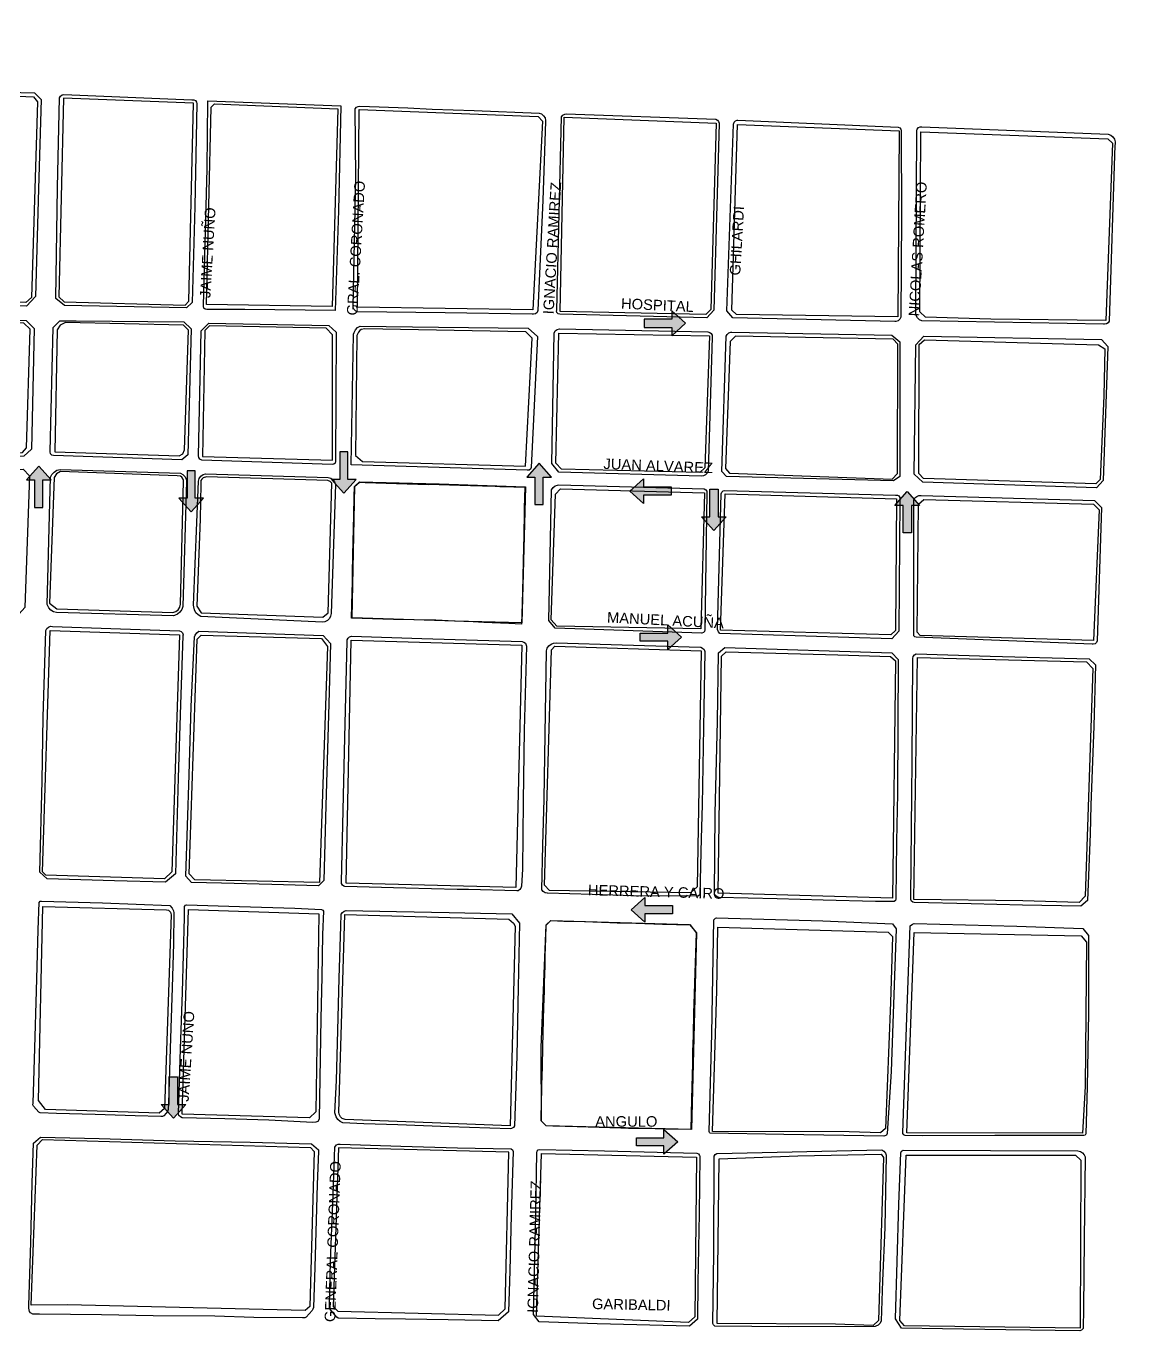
# Model space of a CAD drawing. Header units: metres. Extents: x 668617 to 675126, y 2286318 to 2293677.
# Drawn here: x 673927 to 674460, y 2292069 to 2292688 of the extents above; entities that cross this region are included whole.
import ezdxf

# ---------------------------------------------------------------- set-up
doc = ezdxf.new("R2010")
doc.units = ezdxf.units.M
doc.header["$MEASUREMENT"] = 0
for name, color, linetype in [('0_SENTIDO-VIAL', 30, 'Continuous'), ('DMTG-BANQUETA', 252, 'Continuous'), ('DMTG-MANZANA', 253, 'Continuous'), ('DMTG-NOM-CALLES', 251, 'Continuous'), ('DMTG-TRAZA-BASE', 7, 'Continuous'), ('DMTG_SECCIONES_VIALES', 250, 'Continuous')]:
    doc.layers.add(name, color=color, linetype=linetype)
doc.styles.get("Standard").update_dxf_attribs({"font": 'arial.ttf'})

# ---------------------------------------------------------------- blocks, each defined once
blk = doc.blocks.new('traza_base_proyecto')
at = {"layer": '0_SENTIDO-VIAL'}
for points in [[(2663.75, -106.35), (2676.82, -106.35), (2676.82, -110.27), (2683.35, -104.39), (2676.82, -98.51), (2676.82, -102.43), (2663.75, -102.43)], [(2663.75, -106.35), (2676.82, -106.35), (2676.82, -110.27), (2683.35, -104.39), (2676.82, -98.51), (2676.82, -102.43), (2663.75, -102.43)], [(2519.26, -165.45), (2519.26, -178.52), (2515.34, -178.52), (2521.22, -185.05), (2527.11, -178.52), (2523.18, -178.52), (2523.18, -165.45)], [(2519.26, -165.45), (2519.26, -178.52), (2515.34, -178.52), (2521.22, -185.05), (2527.11, -178.52), (2523.18, -178.52), (2523.18, -165.45)], [(2378.42, -191.84), (2378.42, -178.77), (2382.34, -178.77), (2376.46, -172.23), (2370.58, -178.77), (2374.5, -178.77), (2374.5, -191.84)], [(2378.42, -191.84), (2378.42, -178.77), (2382.34, -178.77), (2376.46, -172.23), (2370.58, -178.77), (2374.5, -178.77), (2374.5, -191.84)], [(2615.85, -190.42), (2615.85, -177.35), (2619.77, -177.35), (2613.89, -170.81), (2608.01, -177.35), (2611.93, -177.35), (2611.93, -190.42)], [(2615.85, -190.42), (2615.85, -177.35), (2619.77, -177.35), (2613.89, -170.81), (2608.01, -177.35), (2611.93, -177.35), (2611.93, -190.42)], [(2446.81, -174.35), (2446.81, -187.42), (2442.89, -187.42), (2448.77, -193.96), (2454.65, -187.42), (2450.73, -187.42), (2450.73, -174.35)], [(2446.81, -174.35), (2446.81, -187.42), (2442.89, -187.42), (2448.77, -193.96), (2454.65, -187.42), (2450.73, -187.42), (2450.73, -174.35)], [(2676.51, -185.98), (2663.44, -185.98), (2663.44, -189.91), (2656.9, -184.02), (2663.44, -178.14), (2663.44, -182.06), (2676.51, -182.06)], [(2676.51, -185.98), (2663.44, -185.98), (2663.44, -189.91), (2656.9, -184.02), (2663.44, -178.14), (2663.44, -182.06), (2676.51, -182.06)], [(2698.82, -183.2), (2698.82, -196.27), (2702.74, -196.27), (2696.86, -202.81), (2690.98, -196.27), (2694.9, -196.27), (2694.9, -183.2)], [(2698.82, -183.2), (2698.82, -196.27), (2702.74, -196.27), (2696.86, -202.81), (2690.98, -196.27), (2694.9, -196.27), (2694.9, -183.2)], [(2786.65, -203.89), (2786.65, -190.82), (2782.73, -190.82), (2788.62, -184.28), (2794.5, -190.82), (2790.58, -190.82), (2790.58, -203.89)], [(2786.65, -203.89), (2786.65, -190.82), (2782.73, -190.82), (2788.62, -184.28), (2794.5, -190.82), (2790.58, -190.82), (2790.58, -203.89)], [(2661.86, -251.44), (2674.93, -251.44), (2674.93, -247.52), (2681.47, -253.4), (2674.93, -259.28), (2674.93, -255.36), (2661.86, -255.36)], [(2661.86, -251.44), (2674.93, -251.44), (2674.93, -247.52), (2681.47, -253.4), (2674.93, -259.28), (2674.93, -255.36), (2661.86, -255.36)], [(2677.22, -384.74), (2664.15, -384.74), (2664.15, -388.66), (2657.61, -382.78), (2664.15, -376.9), (2664.15, -380.82), (2677.22, -380.82)], [(2677.22, -384.74), (2664.15, -384.74), (2664.15, -388.66), (2657.61, -382.78), (2664.15, -376.9), (2664.15, -380.82), (2677.22, -380.82)], [(2442.31, -462.16), (2442.31, -475.23), (2446.24, -475.23), (2440.35, -481.76), (2434.47, -475.23), (2438.39, -475.23), (2438.39, -462.16)], [(2442.31, -462.16), (2442.31, -475.23), (2446.24, -475.23), (2440.35, -481.76), (2434.47, -475.23), (2438.39, -475.23), (2438.39, -462.16)], [(2660.07, -490.99), (2673.14, -490.99), (2673.14, -487.06), (2679.68, -492.95), (2673.14, -498.83), (2673.14, -494.91), (2660.07, -494.91)], [(2660.07, -490.99), (2673.14, -490.99), (2673.14, -487.06), (2679.68, -492.95), (2673.14, -498.83), (2673.14, -494.91), (2660.07, -494.91)]]:
    blk.add_hatch(color=256, dxfattribs=at).paths.add_polyline_path(points)
for points in [[(2663.75, -102.43), (2663.75, -106.35), (2676.82, -106.35), (2676.82, -110.27), (2683.35, -104.39), (2676.82, -98.51), (2676.82, -102.43)], [(2527.11, -178.52), (2523.18, -178.52), (2523.18, -165.45), (2519.26, -165.45), (2519.26, -178.52), (2515.34, -178.52), (2521.22, -185.05)], [(2370.58, -178.77), (2374.5, -178.77), (2374.5, -191.84), (2378.42, -191.84), (2378.42, -178.77), (2382.34, -178.77), (2376.46, -172.23)], [(2611.93, -190.42), (2615.85, -190.42), (2615.85, -177.35), (2619.77, -177.35), (2613.89, -170.81), (2608.01, -177.35), (2611.93, -177.35)], [(2454.65, -187.42), (2450.73, -187.42), (2450.73, -174.35), (2446.81, -174.35), (2446.81, -187.42), (2442.89, -187.42), (2448.77, -193.96)], [(2663.44, -185.98), (2663.44, -189.91), (2656.9, -184.02), (2663.44, -178.14), (2663.44, -182.06), (2676.51, -182.06), (2676.51, -185.98)], [(2690.98, -196.27), (2694.9, -196.27), (2694.9, -183.2), (2698.82, -183.2), (2698.82, -196.27), (2702.74, -196.27), (2696.86, -202.81)], [(2794.5, -190.82), (2790.58, -190.82), (2790.58, -203.89), (2786.65, -203.89), (2786.65, -190.82), (2782.73, -190.82), (2788.62, -184.28)], [(2674.93, -251.44), (2674.93, -247.52), (2681.47, -253.4), (2674.93, -259.28), (2674.93, -255.36), (2661.86, -255.36), (2661.86, -251.44)], [(2664.15, -384.74), (2664.15, -388.66), (2657.61, -382.78), (2664.15, -376.9), (2664.15, -380.82), (2677.22, -380.82), (2677.22, -384.74)], [(2434.47, -475.23), (2438.39, -475.23), (2438.39, -462.16), (2442.31, -462.16), (2442.31, -475.23), (2446.24, -475.23), (2440.35, -481.76)], [(2679.68, -492.95), (2673.14, -498.83), (2673.14, -494.91), (2660.07, -494.91), (2660.07, -490.99), (2673.14, -490.99), (2673.14, -487.06)]]:
    blk.add_lwpolyline(points, close=True, dxfattribs=at)
at = {"layer": 'DMTG-BANQUETA', "linetype": 'Continuous', "lineweight": 25}
for points in [[(2374.85, -91.59, 0), (2370.69, -96.29, 0), (2325.87, -94.85, 0), (2322.87, -92.2, 0), (2325.27, -18.02, 0), (2325.94, 3.14, 0), (2329.3, 6.17, 0), (2329.3, 6.18, 0), (2374.49, 5, 0), (2377.62, 1.84, 0), (2376.38, -40.62, 0)], [(2388.33, 4.24, 0), (2449.1, 1.73, 0), (2449.99, 1.73, 0), (2450.79, 1.34, 0), (2451.34, 0.65, 0), (2451.53, -0.08, 0), (2450.47, -49, 0), (2449.19, -94.48, 0), (2446.61, -97, 0), (2388.75, -95.91, 0), (2384.61, -92.56, 0), (2385.32, -39.99, 0), (2386.27, 2.67, 0), (2386.76, 3.49, 0), (2387.55, 4.06, 0)], [(2518.72, -50.76, 0), (2517.14, -98.25, 0), (2474.22, -97.9, 0), (2456.2, -97.76, 0), (2455.45, -97.62, 0), (2454.86, -97.14, 0), (2454.59, -96.43, 0), (2454.62, -95.95, 0), (2456.31, -31.07, 0), (2456.69, 1.29, 0), (2519.88, -1.12, 0)], [(2612.22, -99.86, 0), (2611.31, -100.12, 0), (2610.67, -100.1, 0), (2569.36, -99.4, 0), (2527.8, -98.94, 0), (2526.86, -98.57, 0), (2526.14, -97.87, 0), (2525.74, -96.94, 0), (2525.69, -96.59, 0), (2526.89, -34.97, 0), (2526.69, -2.59, 0), (2527.23, -1.84, 0), (2528.02, -1.39, 0), (2528.77, -1.3, 0), (2551.53, -2.11, 0), (2563.13, -2.69, 0), (2583.09, -3.3, 0), (2613.92, -4.55, 0), (2615.09, -5.01, 0), (2616.05, -5.83, 0), (2616.71, -6.9, 0), (2617, -8.12, 0), (2617.01, -8.62, 0), (2615.61, -45.96, 0), (2613.34, -98.37, 0), (2612.95, -99.23, 0)], [(2696.79, -98.15, 0), (2693.52, -101.8, 0), (2623.67, -100.1, 0), (2622.92, -99.81, 0), (2622.39, -99.19, 0), (2622.22, -98.4, 0), (2622.24, -98.21, 0), (2624.57, -6.4, 0), (2625.17, -5.59, 0), (2626.04, -5.07, 0), (2626.72, -4.93, 0), (2697.77, -7.54, 0), (2698.55, -7.89, 0), (2699.1, -8.56, 0), (2699.29, -9.4, 0), (2699.28, -9.57, 0)], [(2783.25, -103.54, 0), (2782.76, -103.59, 0), (2705.86, -101.8, 0), (2703.05, -98.51, 0), (2706.09, -9.84, 0), (2706.4, -8.96, 0), (2707.05, -8.3, 0), (2707.92, -7.96, 0), (2708.15, -7.94, 0), (2784.27, -11.32, 0), (2785.02, -11.62, 0), (2785.53, -12.26, 0), (2785.69, -13.06, 0), (2785.66, -13.23, 0), (2785.92, -53.17, 0), (2785.5, -101.48, 0), (2785.03, -102.44, 0), (2784.24, -103.16, 0)], [(2883.12, -104.71, 0), (2882.2, -104.87, 0), (2881.77, -104.82, 0), (2795.46, -103.25, 0), (2794.36, -102.7, 0), (2793.46, -101.82, 0), (2792.9, -100.71, 0), (2792.73, -99.49, 0), (2792.75, -99.17, 0), (2793.13, -13.03, 0), (2793.35, -12.15, 0), (2793.92, -11.46, 0), (2794.74, -11.07, 0), (2795.57, -11.05, 0), (2884, -14.64, 0), (2885.2, -15.08, 0), (2886.2, -15.87, 0), (2886.91, -16.92, 0), (2887.28, -18.16, 0), (2887.23, -19.43, 0), (2887.12, -19.89, 0), (2884.37, -103.37, 0), (2883.89, -104.17, 0)], [(2369.36, -167.5, 0), (2324.01, -169.11, 0), (2322.94, -169.09, 0), (2321.94, -168.68, 0), (2321.16, -167.94, 0), (2320.7, -166.96, 0), (2320.62, -165.9, 0), (2322.84, -104.95, 0), (2323.72, -103.72, 0), (2324.89, -102.76, 0), (2326.27, -102.14, 0), (2326.64, -102.04, 0), (2370.55, -102.98, 0), (2374.25, -106.81, 0), (2372.96, -164.18, 0)], [(2447.2, -166.75, 0), (2444.38, -169.17, 0), (2383.38, -167.22, 0), (2382.6, -166.91, 0), (2382.05, -166.29, 0), (2381.84, -165.48, 0), (2381.85, -165.29, 0), (2383.27, -106.42, 0), (2386.52, -103.26, 0), (2394.21, -103.17, 0), (2445.27, -103.71, 0), (2448.74, -107, 0)], [(2515.76, -171.42, 0), (2515.72, -171.42, 0), (2453.8, -169.39, 0), (2452.97, -168.9, 0), (2452.4, -168.12, 0), (2452.2, -167.27, 0), (2453.46, -107.97, 0), (2457.16, -104.36, 0), (2514.11, -105.36, 0), (2517.56, -108.59, 0), (2517.33, -170.04, 0), (2517.09, -170.76, 0), (2516.51, -171.27, 0)], [(2608.31, -174.18, 0), (2608.29, -174.18, 0), (2582.1, -173.34, 0), (2524.76, -171.64, 0), (2525.86, -109.54, 0), (2526.09, -108.72, 0), (2526.77, -107.46, 0), (2527.77, -106.44, 0), (2529.01, -105.73, 0), (2566.22, -106.23, 0), (2608.67, -106.72, 0), (2613.1, -110.65, 0), (2610.16, -172.87, 0), (2609.79, -173.6, 0), (2609.12, -174.07, 0)], [(2690.86, -176.9, 0), (2690.85, -176.9, 0), (2623.27, -175.01, 0), (2619.92, -171, 0), (2621, -108.99, 0), (2621.6, -108.03, 0), (2622.51, -107.33, 0), (2623.54, -107, 0), (2694.02, -108.48, 0), (2694.91, -108.69, 0), (2695.62, -109.25, 0), (2696.03, -110.06, 0), (2696.05, -110.92, 0), (2694.07, -174.56, 0), (2693.66, -175.56, 0), (2692.92, -176.34, 0), (2691.94, -176.82, 0)], [(2785.04, -177.14, 0), (2782.01, -179.2, 0), (2702.81, -177.1, 0), (2700.57, -174.7, 0), (2702.75, -110.54, 0), (2703.2, -109.64, 0), (2703.96, -108.98, 0), (2704.92, -108.67, 0), (2705.3, -108.65, 0), (2781.28, -110, 0), (2785.17, -113.23, 0)], [(2881.54, -179.06, 0), (2878.41, -182.42, 0), (2795.94, -179.85, 0), (2791.84, -176.01, 0), (2792.72, -114.54, 0), (2796.44, -110.43, 0), (2880.72, -112.08, 0), (2883.86, -115.43, 0)], [(2367.17, -242.26, 0), (2322.61, -246.8, 0), (2318.42, -243.17, 0), (2320.94, -178.2, 0), (2321.27, -177.34, 0), (2321.94, -176.69, 0), (2322.58, -176.42, 0), (2369.06, -173.58, 0), (2372.13, -176.75, 0), (2369.83, -239.37, 0)], [(2440.85, -243.17, 0), (2440.47, -243.28, 0), (2384.94, -241.7, 0), (2383.51, -241.3, 0), (2382.24, -240.52, 0), (2381.22, -239.43, 0), (2380.54, -238.12, 0), (2380.44, -237.83, 0), (2382.01, -177.46, 0), (2382.74, -176.1, 0), (2383.8, -174.99, 0), (2385.1, -174.18, 0), (2386.57, -173.74, 0), (2386.69, -173.72, 0), (2443.71, -175.52, 0), (2444.86, -176.12, 0), (2445.75, -177.05, 0), (2446.36, -178.21, 0), (2446.56, -179.29, 0), (2444.9, -238.83, 0), (2444.36, -240.28, 0), (2443.46, -241.53, 0), (2442.26, -242.52, 0)], [(2512.27, -246.07, 0), (2511.05, -246.3, 0), (2453.37, -243.64, 0), (2452.08, -242.86, 0), (2451.04, -241.78, 0), (2450.32, -240.46, 0), (2449.98, -238.99, 0), (2449.96, -238.23, 0), (2452.22, -179.28, 0), (2452.66, -178.04, 0), (2453.44, -177, 0), (2454.51, -176.22, 0), (2455.66, -175.83, 0), (2513.86, -177.56, 0), (2515.07, -177.94, 0), (2516.11, -178.67, 0), (2516.87, -179.69, 0), (2517.28, -180.9, 0), (2517.28, -180.92, 0), (2515.21, -242.09, 0), (2514.98, -243.37, 0), (2514.36, -244.54, 0), (2513.44, -245.46, 0)], [(2556.34, -180.74, 0), (2561.24, -180.9, 0), (2561.24, -180.82, 0), (2566.42, -180.96, 0), (2571.31, -181.1, 0), (2576.31, -181.24, 0), (2581.28, -181.38, 0), (2587.12, -181.55, 0), (2593.01, -181.72, 0), (2595.23, -181.78, 0), (2598.17, -181.86, 0), (2601.98, -181.97, 0), (2607.11, -182.12, 0), (2606.88, -192.07, 0), (2606.77, -197.07, 0), (2606.65, -202.07, 0), (2606.58, -205.06, 0), (2606.3, -216.93, 0), (2606.11, -225.03, 0), (2605.82, -237.46, 0), (2605.59, -247.23, 0), (2599.52, -246.95, 0), (2587.71, -246.4, 0), (2582.6, -246.17, 0), (2573.81, -245.77, 0), (2564.82, -245.36, 0), (2554.58, -245.18, 0), (2544.75, -244.92, 0), (2539.73, -244.79, 0), (2534.8, -244.66, 0), (2524.91, -244.4, 0), (2525.18, -231.96, 0), (2525.27, -227.35, 0), (2525.33, -224.34, 0), (2525.42, -220.23, 0), (2525.48, -217.28, 0), (2525.55, -214.25, 0), (2525.68, -208.07, 0), (2525.94, -195.45, 0), (2526.12, -186.6, 0), (2526.22, -181.78, 0), (2528.64, -179.84, 0), (2531.42, -179.93, 0), (2536.44, -180.09, 0), (2541.26, -180.25, 0), (2546.21, -180.41, 0)], [(2691.11, -251.47, 0), (2690.99, -251.47, 0), (2621.58, -249.17, 0), (2618.45, -245.5, 0), (2619.81, -183.43, 0), (2620.51, -182.37, 0), (2621.5, -181.59, 0), (2622.69, -181.15, 0), (2623.33, -181.07, 0), (2692.21, -183.01, 0), (2692.96, -183.4, 0), (2693.45, -184.1, 0), (2693.58, -184.85, 0), (2692.6, -249.9, 0), (2692.41, -250.66, 0), (2691.87, -251.23, 0)], [(2784.55, -250.56, 0), (2781.32, -254.22, 0), (2699.75, -251.62, 0), (2699, -250.8, 0), (2698.59, -249.77, 0), (2698.55, -249.48, 0), (2700.24, -185.29, 0), (2700.57, -184.5, 0), (2701.21, -183.92, 0), (2701.97, -183.72, 0), (2783.1, -185.9, 0), (2783.92, -185.95, 0), (2784.63, -186.36, 0), (2785.06, -187.07, 0), (2785.1, -187.89, 0), (2785.1, -187.91, 0)], [(2877.72, -256.51, 0), (2876.88, -256.74, 0), (2876.41, -256.7, 0), (2792.82, -253.34, 0), (2792.19, -253.18, 0), (2791.74, -252.68, 0), (2791.67, -252.02, 0), (2791.7, -251.86, 0), (2791.66, -188.28, 0), (2792.22, -187.3, 0), (2793.09, -186.57, 0), (2794.16, -186.19, 0), (2795.15, -186.18, 0), (2877.42, -188.47, 0), (2880.72, -191.78, 0), (2878.69, -255.12, 0), (2878.36, -255.93, 0)], [(2441.37, -365.66, 0), (2436.64, -369.62, 0), (2412.36, -369.01, 0), (2380.44, -368.12, 0), (2376.9, -364.87, 0), (2378.15, -321.54, 0), (2378.51, -291.32, 0), (2379.79, -250.2, 0), (2380.29, -249.26, 0), (2381.07, -248.57, 0), (2382.07, -248.23, 0), (2382.98, -248.25, 0), (2410.61, -249.31, 0), (2443.2, -250.41, 0), (2444.03, -250.72, 0), (2444.64, -251.36, 0), (2444.92, -252.2, 0), (2444.89, -252.77, 0), (2443.79, -285.33, 0), (2442.69, -320.2, 0), (2441.7, -354.34, 0)], [(2511.69, -368.87, 0), (2509.19, -371.5, 0), (2487, -370.8, 0), (2463.23, -370.12, 0), (2448.94, -369.84, 0), (2446.28, -366.85, 0), (2447.85, -318.77, 0), (2448.77, -286.24, 0), (2450.34, -253.2, 0), (2450.66, -252.4, 0), (2451.44, -251.32, 0), (2452.49, -250.51, 0), (2511.44, -252.6, 0), (2514.94, -256.34, 0), (2514.11, -285.11, 0), (2512.74, -333.36, 0)], [(2603.94, -373.73, 0), (2603.34, -373.84, 0), (2580.34, -373.23, 0), (2574.99, -373.18, 0), (2550.62, -372.57, 0), (2521.71, -371.75, 0), (2521.19, -371.62, 0), (2520.53, -371.12, 0), (2520.19, -370.37, 0), (2520.19, -369.56, 0), (2520.95, -335.65, 0), (2521.59, -307.72, 0), (2522.79, -255.34, 0), (2522.85, -254.72, 0), (2523.25, -253.85, 0), (2523.96, -253.21, 0), (2524.88, -252.9, 0), (2558.24, -254.01, 0), (2605.8, -255.4, 0), (2606.7, -255.68, 0), (2607.41, -256.3, 0), (2607.8, -257.14, 0), (2607.85, -257.62, 0), (2606.79, -297.55, 0), (2606.31, -331.3, 0), (2606.05, -363.53, 0), (2605.51, -371.54, 0), (2605.31, -372.47, 0), (2604.76, -373.25, 0)], [(2653.35, -257, 0), (2690.54, -258.21, 0), (2690.63, -258.21, 0), (2691.5, -258.56, 0), (2692.16, -259.23, 0), (2692.48, -260.11, 0), (2692.06, -287.1, 0), (2691.24, -333, 0), (2690.85, -349.01, 0), (2690.25, -375.37, 0), (2689.95, -375.83, 0), (2689.28, -376.26, 0), (2658.71, -376.12, 0), (2639.02, -375.48, 0), (2617.91, -374.9, 0), (2617.76, -374.9, 0), (2616.72, -374.71, 0), (2615.83, -374.12, 0), (2615.2, -373.29, 0), (2615.73, -352.2, 0), (2616.24, -330.27, 0), (2616.97, -289.28, 0), (2617.41, -259.98, 0), (2617.44, -259.84, 0), (2617.8, -258.58, 0), (2618.54, -257.49, 0), (2619.56, -256.67, 0), (2620.78, -256.19, 0), (2622.11, -256.1, 0)], [(2782.35, -378.83, 0), (2773.57, -378.83, 0), (2748.66, -378.24, 0), (2726.81, -377.66, 0), (2699.39, -376.93, 0), (2698.74, -376.77, 0), (2697.81, -376.21, 0), (2697.15, -375.35, 0), (2697.47, -336.91, 0), (2698.5, -293.48, 0), (2698.98, -260.87, 0), (2702.1, -258.36, 0), (2781.27, -260.84, 0), (2784.35, -264.01, 0), (2783.94, -327.53, 0), (2783.54, -350.37, 0), (2783.27, -377.59, 0), (2783.26, -377.66, 0), (2782.96, -378.36, 0)], [(2874.19, -378.34, 0), (2870.99, -381.12, 0), (2843.27, -380.57, 0), (2818.91, -380.02, 0), (2791.94, -379.34, 0), (2791.33, -379.21, 0), (2790.7, -378.73, 0), (2790.38, -378, 0), (2790.38, -376.62, 0), (2790.76, -327.98, 0), (2790.95, -312.33, 0), (2791.29, -263.94, 0), (2791.24, -263.47, 0), (2791.48, -262.54, 0), (2792.06, -261.79, 0), (2792.89, -261.34, 0), (2827.92, -262.46, 0), (2874.99, -263.67, 0), (2877.98, -266.52, 0), (2877.15, -295.68, 0), (2875.8, -333.12, 0), (2875.47, -346.81, 0)], [(2435.19, -480.91, 0), (2434.34, -480.94, 0), (2422.19, -480.66, 0), (2403.19, -479.97, 0), (2384.94, -479.46, 0), (2377.12, -479.18, 0), (2376.55, -478.84, 0), (2374.02, -476.09, 0), (2373.72, -475.42, 0), (2373.73, -474.58, 0), (2374.52, -448.49, 0), (2375.36, -421.29, 0), (2376.13, -392.37, 0), (2376.58, -379.32, 0), (2377.07, -378.78, 0), (2377.71, -378.75, 0), (2406.73, -379.52, 0), (2438.69, -380.79, 0), (2439.78, -382.1, 0), (2440.44, -383.34, 0), (2440.56, -384.26, 0), (2440.44, -398.87, 0), (2439.84, -419.75, 0), (2438.87, -448.59, 0), (2437.98, -474.68, 0), (2437.94, -477.6, 0), (2437.6, -478.57, 0), (2436.99, -479.41, 0), (2435.89, -480.58, 0)], [(2507.96, -483.62, 0), (2506.51, -483.73, 0), (2485.64, -482.73, 0), (2464.69, -482, 0), (2444.54, -481.52, 0), (2443.69, -481.12, 0), (2443.01, -480.42, 0), (2442.7, -479.56, 0), (2443.77, -448.87, 0), (2444.73, -421.96, 0), (2445.57, -386.45, 0), (2445.69, -381.28, 0), (2446.08, -380.62, 0), (2446.63, -380.52, 0), (2471.75, -381.21, 0), (2497.94, -382.09, 0), (2510.6, -382.67, 0), (2511.3, -382.93, 0), (2511.52, -383.49, 0), (2511.19, -394.47, 0), (2510.79, -414.7, 0), (2510.39, -434.37, 0), (2509.9, -462.76, 0), (2509.59, -482.26, 0), (2508.89, -483.32, 0)], [(2600.85, -486.62, 0), (2600.19, -486.73, 0), (2571.19, -485.8, 0), (2546.94, -484.92, 0), (2530.72, -484.43, 0), (2520.84, -483.97, 0), (2519.5, -483.34, 0), (2518.38, -482.37, 0), (2517.56, -481.12, 0), (2517.09, -479.74, 0), (2517.02, -479.22, 0), (2517.76, -463.87, 0), (2518.44, -440.08, 0), (2519.01, -415.33, 0), (2519.84, -390.61, 0), (2519.98, -384.87, 0), (2520.64, -384.08, 0), (2521.44, -383.48, 0), (2522.38, -383.12, 0), (2546.19, -383.56, 0), (2571.19, -384.08, 0), (2600.91, -384.67, 0), (2604.55, -389.18, 0), (2603.94, -419.46, 0), (2603.35, -452.36, 0), (2602.27, -485.37, 0), (2601.69, -486.12, 0)], [(2686.22, -472.69, 0), (2685.86, -487.12, 0), (2673.89, -486.9, 0), (2663.98, -486.71, 0), (2656.34, -486.56, 0), (2652.96, -486.5, 0), (2652.73, -486.49, 0), (2632, -485.87, 0), (2620.43, -485.52, 0), (2617.31, -485.43, 0), (2614.82, -483, 0), (2614.92, -479.17, 0), (2614.99, -476.59, 0), (2615.27, -465.64, 0), (2615.37, -461.91, 0), (2615.49, -457.18, 0), (2615.73, -447.83, 0), (2616.06, -435.03, 0), (2616.22, -428.88, 0), (2616.41, -421.46, 0), (2616.51, -417.35, 0), (2616.62, -413.3, 0), (2616.72, -409.57, 0), (2616.84, -404.68, 0), (2617.06, -396.32, 0), (2617.21, -390.15, 0), (2619.41, -387.94, 0), (2625.65, -388.13, 0), (2635.39, -388.43, 0), (2647.4, -388.81, 0), (2650.93, -388.92, 0), (2655.32, -389.05, 0), (2664, -389.32, 0), (2672.48, -389.59, 0), (2685.53, -390, 0), (2688.44, -393.76, 0), (2687.79, -412.74, 0), (2687.44, -422.74, 0), (2687.44, -422.81, 0), (2687.31, -427.42, 0), (2687.22, -431.53, 0), (2686.95, -442.47, 0), (2686.77, -450.22, 0), (2686.63, -455.95, 0), (2686.5, -461.16, 0), (2686.36, -466.83, 0)], [(2777.99, -490.16, 0), (2777.44, -490.23, 0), (2730.06, -489.43, 0), (2695.16, -488.86, 0), (2694.69, -488.48, 0), (2694.55, -488.03, 0), (2695.95, -441.71, 0), (2696.85, -387.52, 0), (2697.58, -386.84, 0), (2698.11, -386.6, 0), (2748.58, -388.07, 0), (2781.69, -389.48, 0), (2783.41, -391.82, 0), (2782.4, -418.57, 0), (2780.95, -459.62, 0), (2779.07, -489.06, 0), (2778.69, -489.75, 0)], [(2873.07, -489.73, 0), (2872.45, -490.03, 0), (2872.05, -490.03, 0), (2830.1, -489.96, 0), (2795.64, -490.11, 0), (2787.55, -489.97, 0), (2786.94, -489.59, 0), (2786.57, -488.93, 0), (2786.54, -488.77, 0), (2788.4, -433.9, 0), (2789.95, -390.41, 0), (2791.03, -389.67, 0), (2791.89, -389.36, 0), (2840.63, -390.62, 0), (2871.91, -391.7, 0), (2874.55, -395.03, 0), (2874.62, -431.78, 0), (2874.01, -466.79, 0), (2873.41, -489.12, 0)], [(2503.35, -576.22, 0), (2502.71, -576.49, 0), (2501.56, -576.48, 0), (2478.45, -576.32, 0), (2459.95, -575.74, 0), (2430.83, -575.5, 0), (2406.2, -575.09, 0), (2376.81, -574.83, 0), (2373.6, -574.76, 0), (2372.47, -574.12, 0), (2372.04, -573.44, 0), (2371.79, -571.87, 0), (2371.75, -570.71, 0), (2372.65, -540.82, 0), (2373.32, -512.37, 0), (2373.94, -493.62, 0), (2377.28, -490.67, 0), (2405.07, -491.42, 0), (2441.15, -492.42, 0), (2476.82, -493.07, 0), (2505.96, -493.84, 0), (2509.19, -496.83, 0), (2509.19, -497.35, 0), (2508.59, -513.16, 0), (2508.12, -530.12, 0), (2507.44, -552.41, 0), (2506.81, -571.54, 0), (2506.56, -572.36, 0), (2506.13, -573.03, 0)], [(2599.38, -573.59, 0), (2594.48, -577.91, 0), (2570.7, -577.48, 0), (2550.44, -577.22, 0), (2536.1, -576.94, 0), (2518.56, -576.66, 0), (2517.85, -576.26, 0), (2514.46, -572.12, 0), (2514.47, -570.66, 0), (2514.94, -549.62, 0), (2516.08, -522.1, 0), (2516.94, -495.57, 0), (2517.75, -494.34, 0), (2518.52, -494.05, 0), (2519.44, -494.06, 0), (2548.36, -494.96, 0), (2575.23, -495.79, 0), (2600.46, -496.25, 0), (2600.59, -496.3, 0), (2601.25, -496.8, 0), (2601.6, -497.55, 0), (2600.6, -527.74, 0), (2600.02, -554.26, 0)], [(2689.08, -577.2, 0), (2685.3, -580.51, 0), (2641.52, -579.3, 0), (2613.99, -578.49, 0), (2611.26, -574.96, 0), (2612.33, -527.11, 0), (2612.8, -498.07, 0), (2612.97, -497.35, 0), (2613.49, -496.81, 0), (2614.21, -496.62, 0), (2614.29, -496.62, 0), (2644.94, -497.3, 0), (2688.81, -498.27, 0), (2689.57, -498.73, 0), (2690.08, -499.48, 0), (2690.19, -499.81, 0), (2689.8, -526.98, 0), (2689.19, -559.97, 0)], [(2773.38, -580.58, 0), (2732.4, -580.76, 0), (2697.35, -580.48, 0), (2696.7, -579.91, 0), (2696.38, -579.21, 0), (2696.76, -545.8, 0), (2696.96, -499.75, 0), (2697.49, -499.02, 0), (2698.28, -498.58, 0), (2698.47, -498.53, 0), (2776.48, -496.71, 0), (2777.52, -497.41, 0), (2778.28, -498.4, 0), (2778.64, -499.34, 0), (2777.99, -533.67, 0), (2776.94, -559.02, 0), (2776.31, -577.99, 0), (2775.74, -579.09, 0), (2774.86, -579.95, 0), (2773.75, -580.49, 0)], [(2871.27, -582.32, 0), (2870.44, -582.72, 0), (2835.44, -582.22, 0), (2805.31, -581.73, 0), (2785.85, -581.37, 0), (2783.04, -576.95, 0), (2784.69, -522.62, 0), (2785.6, -498.16, 0), (2785.88, -497.47, 0), (2786.47, -497.01, 0), (2786.61, -496.96, 0), (2869.59, -497.31, 0), (2870.8, -497.6, 0), (2871.85, -498.25, 0), (2872.64, -499.21, 0), (2873.04, -500.12, 0), (2872.6, -539.36, 0), (2872.19, -572.11, 0), (2872.02, -581.57, 0)]]:
    blk.add_polyline3d(points, close=True, dxfattribs=at)
at = {"layer": 'DMTG-MANZANA', "linetype": 'Continuous', "lineweight": 25}
for points in [[(2373.08, -92.11, 0), (2370.39, -94.54, 0), (2325.99, -93.36, 0), (2324.59, -91.83, 0), (2327.47, 3.1, 0), (2329.51, 5.02, 0), (2373.95, 3.09, 0), (2375.92, 0.76, 0)], [(2373.08, -92.11, 0), (2370.39, -94.54, 0), (2325.99, -93.36, 0), (2324.59, -91.83, 0), (2327.47, 3.1, 0), (2329.51, 5.02, 0), (2373.95, 3.09, 0), (2375.92, 0.76, 0)], [(2449.97, 0.15, 0), (2388.2, 2.57, 0), (2385.91, -91.74, 0), (2388.55, -94.27, 0), (2445.94, -95.76, 0), (2447.7, -93.94, 0)], [(2449.97, 0.15, 0), (2388.2, 2.57, 0), (2385.91, -91.74, 0), (2388.55, -94.27, 0), (2445.94, -95.76, 0), (2447.7, -93.94, 0)], [(2456.04, -95.51, 0), (2458.21, -1.79, 0), (2459.8, -0.17, 0), (2518.33, -2.6, 0), (2515.69, -96.39, 0)], [(2456.04, -95.51, 0), (2458.21, -1.79, 0), (2459.8, -0.17, 0), (2518.33, -2.6, 0), (2515.69, -96.39, 0)], [(2615.59, -8.38, 0), (2611, -97.95, 0), (2527.71, -96.73, 0), (2528.52, -2.86, 0), (2613.43, -6.24, 0)], [(2615.59, -8.38, 0), (2611, -97.95, 0), (2527.71, -96.73, 0), (2528.52, -2.86, 0), (2613.43, -6.24, 0)], [(2695.45, -97.86, 0), (2692.95, -100.23, 0), (2623.91, -98.85, 0), (2625.86, -6.57, 0), (2697.95, -9.42, 0)], [(2695.45, -97.86, 0), (2692.95, -100.23, 0), (2623.91, -98.85, 0), (2625.86, -6.57, 0), (2697.95, -9.42, 0)], [(2784.72, -13.04, 0), (2784.07, -101.32, 0), (2707.56, -100.19, 0), (2705.37, -98.2, 0), (2708.08, -10.08, 0)], [(2784.72, -13.04, 0), (2784.07, -101.32, 0), (2707.56, -100.19, 0), (2705.37, -98.2, 0), (2708.08, -10.08, 0)], [(2882.93, -103.13, 0), (2828.32, -102.47, 0), (2797.3, -101.45, 0), (2794.58, -98.89, 0), (2795.11, -13.48, 0), (2883.74, -16.84, 0), (2885.97, -18.92, 0)], [(2882.93, -103.13, 0), (2828.32, -102.47, 0), (2797.3, -101.45, 0), (2794.58, -98.89, 0), (2795.11, -13.48, 0), (2883.74, -16.84, 0), (2885.97, -18.92, 0)], [(2370.57, -163.47, 0), (2372.43, -107.22, 0), (2369.42, -104.37, 0), (2326.39, -103.48, 0), (2324.22, -105.54, 0), (2322.78, -164.52, 0), (2323.77, -166.01, 0), (2325.48, -166.56, 0), (2368.71, -165.69, 0)], [(2370.57, -163.47, 0), (2372.43, -107.22, 0), (2369.42, -104.37, 0), (2326.39, -103.48, 0), (2324.22, -105.54, 0), (2322.78, -164.52, 0), (2323.77, -166.01, 0), (2325.48, -166.56, 0), (2368.71, -165.69, 0)], [(2445.19, -105.2, 0), (2389.13, -103.99, 0), (2386.67, -105.25, 0), (2385.15, -107.55, 0), (2384.04, -165.42, 0), (2443.1, -167.33, 0), (2444.88, -166.35, 0), (2445.66, -164.49, 0), (2447.46, -107.61, 0)], [(2445.19, -105.2, 0), (2389.13, -103.99, 0), (2386.67, -105.25, 0), (2385.15, -107.55, 0), (2384.04, -165.42, 0), (2443.1, -167.33, 0), (2444.88, -166.35, 0), (2445.66, -164.49, 0), (2447.46, -107.61, 0)], [(2512.88, -106.66, 0), (2457.55, -105.65, 0), (2455.21, -107.8, 0), (2454.1, -167.61, 0), (2515.91, -169.42, 0), (2515.91, -109.93, 0)], [(2512.88, -106.66, 0), (2457.55, -105.65, 0), (2455.21, -107.8, 0), (2454.1, -167.61, 0), (2515.91, -169.42, 0), (2515.91, -109.93, 0)], [(2531.27, -107.07, 0), (2529.52, -107.4, 0), (2528.75, -107.88, 0), (2528.13, -108.52, 0), (2527.43, -110.17, 0), (2526.79, -167.17, 0), (2530.11, -169.94, 0), (2607.49, -172.25, 0), (2610.69, -111.48, 0), (2607.66, -108.39, 0)], [(2531.27, -107.07, 0), (2529.52, -107.4, 0), (2528.75, -107.88, 0), (2528.13, -108.52, 0), (2527.43, -110.17, 0), (2526.79, -167.17, 0), (2530.11, -169.94, 0), (2607.49, -172.25, 0), (2610.69, -111.48, 0), (2607.66, -108.39, 0)], [(2692.51, -173.03, 0), (2690.23, -175.2, 0), (2624.46, -173.62, 0), (2621.91, -170.83, 0), (2623.31, -109.1, 0), (2694.75, -110.32, 0)], [(2692.51, -173.03, 0), (2690.23, -175.2, 0), (2624.46, -173.62, 0), (2621.91, -170.83, 0), (2623.31, -109.1, 0), (2694.75, -110.32, 0)], [(2781.94, -111.91, 0), (2707.07, -110.44, 0), (2704.6, -112.98, 0), (2702.37, -173.26, 0), (2704.28, -175.59, 0), (2781.42, -178.34, 0), (2784.01, -175.64, 0), (2784.22, -114.35, 0)], [(2781.94, -111.91, 0), (2707.07, -110.44, 0), (2704.6, -112.98, 0), (2702.37, -173.26, 0), (2704.28, -175.59, 0), (2781.42, -178.34, 0), (2784.01, -175.64, 0), (2784.22, -114.35, 0)], [(2880.19, -178.56, 0), (2878.08, -180.6, 0), (2796.39, -178.11, 0), (2794.11, -175.64, 0), (2794.31, -114.5, 0), (2796.78, -112.17, 0), (2879.38, -114.53, 0), (2882.35, -116.51, 0), (2881.89, -138.88, 0)], [(2880.19, -178.56, 0), (2878.08, -180.6, 0), (2796.39, -178.11, 0), (2794.11, -175.64, 0), (2794.31, -114.5, 0), (2796.78, -112.17, 0), (2879.38, -114.53, 0), (2882.35, -116.51, 0), (2881.89, -138.88, 0)], [(2442.22, -176.79, 0), (2386.85, -174.68, 0), (2384.92, -175.79, 0), (2383.73, -177.66, 0), (2381.63, -237.19, 0), (2385.11, -239.95, 0), (2440.16, -241.6, 0), (2441.53, -241.2, 0), (2442.67, -240.35, 0), (2443.46, -239.17, 0), (2443.8, -237.79, 0), (2445.14, -179.38, 0), (2445.08, -178.63, 0), (2444.32, -177.36, 0), (2443.69, -176.95, 0)], [(2442.22, -176.79, 0), (2386.85, -174.68, 0), (2384.92, -175.79, 0), (2383.73, -177.66, 0), (2381.63, -237.19, 0), (2385.11, -239.95, 0), (2440.16, -241.6, 0), (2441.53, -241.2, 0), (2442.67, -240.35, 0), (2443.46, -239.17, 0), (2443.8, -237.79, 0), (2445.14, -179.38, 0), (2445.08, -178.63, 0), (2444.32, -177.36, 0), (2443.69, -176.95, 0)], [(2513.61, -179.06, 0), (2456.01, -177.27, 0), (2454.43, -177.74, 0), (2453.83, -178.31, 0), (2453.44, -179.04, 0), (2453.41, -180.68, 0), (2453.06, -197.28, 0), (2451.45, -238.63, 0), (2453.57, -241.78, 0), (2511.33, -243.93, 0), (2513.73, -241.9, 0), (2515.58, -180.22, 0), (2514.72, -179.45, 0)], [(2513.61, -179.06, 0), (2456.01, -177.27, 0), (2454.43, -177.74, 0), (2453.83, -178.31, 0), (2453.44, -179.04, 0), (2453.41, -180.68, 0), (2453.06, -197.28, 0), (2451.45, -238.63, 0), (2453.57, -241.78, 0), (2511.33, -243.93, 0), (2513.73, -241.9, 0), (2515.58, -180.22, 0), (2514.72, -179.45, 0)], [(2607.37, -182.09, 0), (2605.66, -246.55, 0), (2574.03, -245.86, 0), (2525.12, -244.14, 0), (2526.49, -181.66, 0), (2528.7, -179.61, 0), (2566.42, -180.56, 0)], [(2607.37, -182.09, 0), (2605.66, -246.55, 0), (2574.03, -245.86, 0), (2525.12, -244.14, 0), (2526.49, -181.66, 0), (2528.7, -179.61, 0), (2566.42, -180.56, 0)], [(2690.58, -249.49, 0), (2622.25, -248.23, 0), (2619.6, -245.08, 0), (2621.7, -185.44, 0), (2624.04, -182.9, 0), (2692.42, -184.79, 0)], [(2690.58, -249.49, 0), (2622.25, -248.23, 0), (2619.6, -245.08, 0), (2621.7, -185.44, 0), (2624.04, -182.9, 0), (2692.42, -184.79, 0)], [(2783.44, -187.68, 0), (2783.09, -250.16, 0), (2780.75, -252.27, 0), (2700.03, -250.06, 0), (2702.19, -185.35, 0)], [(2783.44, -187.68, 0), (2783.09, -250.16, 0), (2780.75, -252.27, 0), (2700.03, -250.06, 0), (2702.19, -185.35, 0)], [(2876.97, -255.01, 0), (2794.78, -252.53, 0), (2793.36, -250.97, 0), (2793.88, -190.32, 0), (2796.46, -188.07, 0), (2876.98, -190.27, 0), (2879.66, -192.94, 0)], [(2876.97, -255.01, 0), (2794.78, -252.53, 0), (2793.36, -250.97, 0), (2793.88, -190.32, 0), (2796.46, -188.07, 0), (2876.98, -190.27, 0), (2879.66, -192.94, 0)], [(2439.56, -364.72, 0), (2436.15, -368.13, 0), (2379.74, -366.32, 0), (2378.16, -364.82, 0), (2381.91, -250.24, 0), (2443.24, -252.35, 0)], [(2439.56, -364.72, 0), (2436.15, -368.13, 0), (2379.74, -366.32, 0), (2378.16, -364.82, 0), (2381.91, -250.24, 0), (2443.24, -252.35, 0)], [(2510.64, -254.08, 0), (2513.47, -257.78, 0), (2509.68, -369.81, 0), (2450.5, -368.52, 0), (2447.9, -365.76, 0), (2451.56, -254.28, 0), (2453.55, -252.51, 0)], [(2510.64, -254.08, 0), (2513.47, -257.78, 0), (2509.68, -369.81, 0), (2450.5, -368.52, 0), (2447.9, -365.76, 0), (2451.56, -254.28, 0), (2453.55, -252.51, 0)], [(2602.92, -372.21, 0), (2522.31, -370.12, 0), (2524.73, -254.8, 0), (2605.76, -257.11, 0)], [(2602.92, -372.21, 0), (2522.31, -370.12, 0), (2524.73, -254.8, 0), (2605.76, -257.11, 0)], [(2688.9, -371.85, 0), (2685.81, -374.71, 0), (2618.76, -373.59, 0), (2616.45, -371.1, 0), (2619.84, -259.44, 0), (2621.31, -257.73, 0), (2690.83, -259.86, 0)], [(2688.9, -371.85, 0), (2685.81, -374.71, 0), (2618.76, -373.59, 0), (2616.45, -371.1, 0), (2619.84, -259.44, 0), (2621.31, -257.73, 0), (2690.83, -259.86, 0)], [(2783.1, -264.69, 0), (2781.59, -377.31, 0), (2698.84, -374.84, 0), (2700.5, -262.37, 0), (2702.66, -260.33, 0), (2755.69, -261.75, 0), (2780.74, -262.52, 0)], [(2783.1, -264.69, 0), (2781.59, -377.31, 0), (2698.84, -374.84, 0), (2700.5, -262.37, 0), (2702.66, -260.33, 0), (2755.69, -261.75, 0), (2780.74, -262.52, 0)], [(2872.99, -376.3, 0), (2870.27, -379.39, 0), (2843.43, -378.61, 0), (2791.76, -377.92, 0), (2793.54, -263.03, 0), (2873.67, -265.17, 0), (2876.68, -268.33, 0)], [(2872.99, -376.3, 0), (2870.27, -379.39, 0), (2843.43, -378.61, 0), (2791.76, -377.92, 0), (2793.54, -263.03, 0), (2873.67, -265.17, 0), (2876.68, -268.33, 0)], [(2436.11, -477.13, 0), (2433.54, -479.31, 0), (2379.68, -477.68, 0), (2376.29, -473.34, 0), (2378.41, -381.29, 0), (2437.14, -382.8, 0), (2438, -383.05, 0), (2438.97, -383.96, 0), (2439.29, -385.26, 0)], [(2436.11, -477.13, 0), (2433.54, -479.31, 0), (2379.68, -477.68, 0), (2376.29, -473.34, 0), (2378.41, -381.29, 0), (2437.14, -382.8, 0), (2438, -383.05, 0), (2438.97, -383.96, 0), (2439.29, -385.26, 0)], [(2509.31, -384.74, 0), (2507.87, -478.73, 0), (2505.01, -481.58, 0), (2444.5, -479.81, 0), (2447.52, -382.63, 0)], [(2509.31, -384.74, 0), (2507.87, -478.73, 0), (2505.01, -481.58, 0), (2444.5, -479.81, 0), (2447.52, -382.63, 0)], [(2600.19, -485.35, 0), (2521.87, -482.34, 0), (2520.45, -481.83, 0), (2519.68, -481.17, 0), (2518.97, -479.84, 0), (2518.85, -478.84, 0), (2521.71, -385.01, 0), (2599.54, -387.23, 0), (2601.83, -389.2, 0), (2602.56, -390.53, 0)], [(2600.19, -485.35, 0), (2521.87, -482.34, 0), (2520.45, -481.83, 0), (2519.68, -481.17, 0), (2518.97, -479.84, 0), (2518.85, -478.84, 0), (2521.71, -385.01, 0), (2599.54, -387.23, 0), (2601.83, -389.2, 0), (2602.56, -390.53, 0)], [(2688.6, -393.74, 0), (2686.18, -487.15, 0), (2617.2, -485.42, 0), (2615.07, -483.21, 0), (2614.9, -448.18, 0), (2617.22, -390, 0), (2619.49, -387.86, 0), (2685.34, -389.86, 0)], [(2688.6, -393.74, 0), (2686.18, -487.15, 0), (2617.2, -485.42, 0), (2615.07, -483.21, 0), (2614.9, -448.18, 0), (2617.22, -390, 0), (2619.49, -387.86, 0), (2685.34, -389.86, 0)], [(2778.3, -486.6, 0), (2775.97, -488.71, 0), (2761.1, -488.21, 0), (2696.19, -488.09, 0), (2698.28, -421.14, 0), (2698.79, -391.08, 0), (2779.48, -393.46, 0), (2781.55, -395.47, 0), (2780.68, -426.74, 0)], [(2778.3, -486.6, 0), (2775.97, -488.71, 0), (2761.1, -488.21, 0), (2696.19, -488.09, 0), (2698.28, -421.14, 0), (2698.79, -391.08, 0), (2779.48, -393.46, 0), (2781.55, -395.47, 0), (2780.68, -426.74, 0)], [(2873.62, -398.18, 0), (2873.01, -466.77, 0), (2871.76, -488.9, 0), (2788.49, -488.62, 0), (2791.95, -393.52, 0), (2871.14, -395.18, 0)], [(2873.62, -398.18, 0), (2873.01, -466.77, 0), (2871.76, -488.9, 0), (2788.49, -488.62, 0), (2791.95, -393.52, 0), (2871.14, -395.18, 0)], [(2507.11, -497.49, 0), (2505.08, -571.07, 0), (2502.92, -572.97, 0), (2390.08, -570.4, 0), (2372.91, -570.44, 0), (2375.66, -494.48, 0), (2378.24, -491.85, 0), (2505.42, -495.66, 0)], [(2507.11, -497.49, 0), (2505.08, -571.07, 0), (2502.92, -572.97, 0), (2390.08, -570.4, 0), (2372.91, -570.44, 0), (2375.66, -494.48, 0), (2378.24, -491.85, 0), (2505.42, -495.66, 0)], [(2597.85, -572.32, 0), (2599.55, -497.94, 0), (2518.7, -495.81, 0), (2516.25, -571.08, 0), (2518.42, -573.32, 0), (2594.59, -575.3, 0)], [(2597.85, -572.32, 0), (2599.55, -497.94, 0), (2518.7, -495.81, 0), (2516.25, -571.08, 0), (2518.42, -573.32, 0), (2594.59, -575.3, 0)], [(2612.68, -575.69, 0), (2614.98, -498.52, 0), (2688.61, -500.21, 0), (2687.78, -576.02, 0), (2684.84, -578.66, 0)], [(2612.68, -575.69, 0), (2614.98, -498.52, 0), (2688.61, -500.21, 0), (2687.78, -576.02, 0), (2684.84, -578.66, 0)], [(2775.01, -577.81, 0), (2772.49, -580.18, 0), (2754.63, -579.59, 0), (2698.33, -579.18, 0), (2699.28, -501.09, 0), (2736.69, -499.66, 0), (2776.21, -498.81, 0), (2777.42, -500.43, 0)], [(2775.01, -577.81, 0), (2772.49, -580.18, 0), (2754.63, -579.59, 0), (2698.33, -579.18, 0), (2699.28, -501.09, 0), (2736.69, -499.66, 0), (2776.21, -498.81, 0), (2777.42, -500.43, 0)], [(2871.05, -501.6, 0), (2870.72, -581.49, 0), (2787.37, -580.26, 0), (2785.04, -577.79, 0), (2788.11, -499.25, 0), (2868.47, -499.26, 0)], [(2871.05, -501.6, 0), (2870.72, -581.49, 0), (2787.37, -580.26, 0), (2785.04, -577.79, 0), (2788.11, -499.25, 0), (2868.47, -499.26, 0)]]:
    blk.add_polyline3d(points, close=True, dxfattribs=at)
at = {"layer": 'DMTG-NOM-CALLES'}
for s, rotation, p in [('GRAL. CORONADO', 86.66864, (2527.61, -100.78)), ('IGNACIO RAMIREZ', 86.66864, (2620.76, -100.23)), ('NICOLAS ROMERO', 86.66864, (2794.22, -101.23)), ('GHILARDI', 86.66864, (2709.31, -81.79)), ('JAIME NUÑO', 86.66864, (2457.88, -92.51)), ('HOSPITAL', 357.28713, (2652.69, -97.41)), ('JUAN ALVAREZ', 357.75321, (2644.36, -173.5)), ('MANUEL ACUÑA', 357.12101, (2646.03, -246.41)), ('HERRERA Y CAIRO', 358.43819, (2637, -375.87)), ('JAIME NUNO', 86.32029, (2447.57, -474.05)), ('GENERAL CORONADO', 87.94183, (2517.07, -578.59)), ('IGNACIO RAMIREZ', 88.55428, (2613.33, -574.23)), ('GARIBALDI', 358.83086, (2638.98, -572.33))]:
    blk.add_text(s, height=5, rotation=rotation, dxfattribs=at).set_placement(p)
blk.add_text('ANGULO', height=5, dxfattribs=at).set_placement((2640.53, -485.78))

msp = doc.modelspace()

# ---------------------------------------------------------------- linework, layer by layer
at = {"layer": 'DMTG_SECCIONES_VIALES', "color": 6}
msp.add_circle((673067.74788, 2291619.20218), 2058.07959, dxfattribs=at)

# ---------------------------------------------------------------- block references
at = {"layer": 'DMTG-TRAZA-BASE'}
msp.add_blockref('traza_base_proyecto', (671556.78644, 2292651.27973), dxfattribs=at)

doc.saveas('drawing.dxf')
